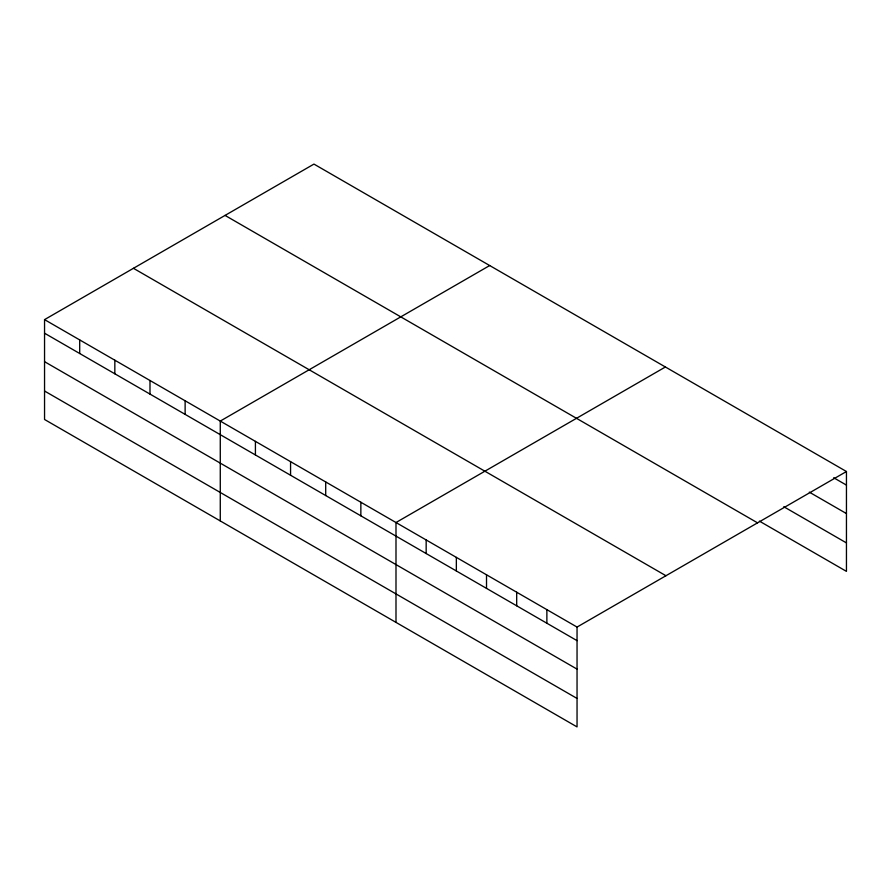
<?xml version="1.0" encoding="UTF-8"?>
<svg xmlns="http://www.w3.org/2000/svg" width="891" height="891" viewBox="0 0 891 891"><rect width="100%" height="100%" fill="white"/><g stroke="black" fill="none" stroke-linecap="round" stroke-linejoin="round"><path stroke-width="1.34" d="M44.55 319.624L577.045 627.064L577.045 726.911L44.55 419.483L44.55 319.624L313.955 164.089L846.45 471.517L846.45 571.376L759.41 521.124M489.682 265.54L220.277 421.075L220.277 520.934M665.399 366.992L395.994 522.527L395.994 622.386M577.045 627.064L846.45 471.517M833.686 477.743L846.45 485.105M809.306 492.133L846.45 513.572M783.779 506.723L846.45 542.909M225.055 215.41L757.55 522.85M133.45 268.302L665.945 575.731M44.55 333.212L577.045 640.651M44.55 361.679L577.045 669.119M44.55 391.015L577.045 698.444M546.874 609.633L546.874 623.232M516.691 592.214L516.691 605.802M486.519 574.795L486.519 588.383M456.348 557.376L456.348 570.964M426.165 539.957L426.165 553.545M360.855 502.246L360.855 515.833M325.705 481.953L325.705 495.541M290.566 461.661L290.566 475.248M255.416 441.368L255.416 454.956M185.128 400.783L185.128 414.382M149.989 380.502L149.989 394.089M114.839 360.209L114.839 373.797M79.7 339.916L79.7 353.504"/></g></svg>
